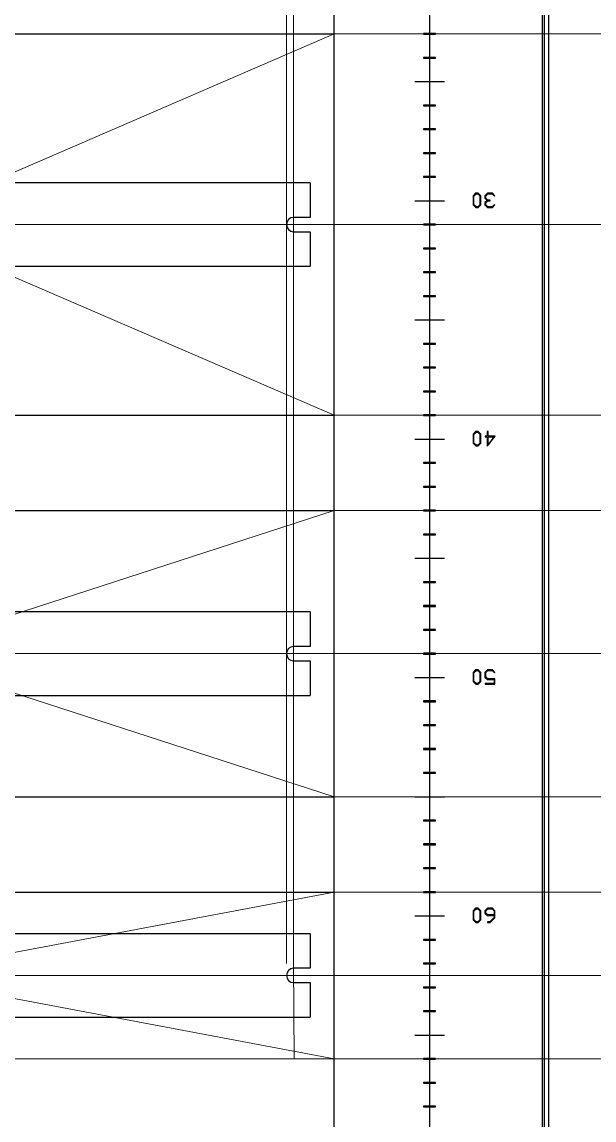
# Model space of a CAD drawing. Header units: millimetres. Extents: x 0 to 53000, y -591 to 24400.
# Drawn here: x 16177.2 to 16416.9, y 12197.7 to 12658.4 of the extents above; entities that cross this region are included whole.
import ezdxf

# ---------------------------------------------------------------- set-up
doc = ezdxf.new("R2010")
doc.units = ezdxf.units.MM
doc.layers.add('КК перф 40х60', color=6, linetype='Continuous', lineweight=30)
doc.layers.add('Основная', color=7, linetype='Continuous', lineweight=30)
doc.layers.add('Привязки', color=2, linetype='Continuous', lineweight=0, plot=False, transparency=0.8)

msp = doc.modelspace()

# ---------------------------------------------------------------- linework, layer by layer
at = {"layer": 'КК перф 40х60'}
for p, q in [((16347.98054, 12833.39713), (16347.98054, 12183.39713)), ((16307.98043, 12183.39713), (16307.98054, 12793.39713)), ((15937.96954, 12653.39711), (16307.96954, 12653.39711)), ((15937.96954, 12493.39713), (16307.96954, 12493.39713)), ((15937.96954, 12453.39713), (16307.96954, 12453.39713)), ((15937.96954, 12333.39713), (16307.96954, 12333.39713)), ((15937.96954, 12293.39713), (16307.96954, 12293.39713))]:
    msp.add_line(p, q, dxfattribs=at)
at = {"layer": 'Основная', "linetype": 'Continuous'}
for p, q in [((16395.18053, 12877.71851), (16395.18053, 12139.07575)), ((16395.18053, 12877.71851), (16395.18053, 12139.07575)), ((16396.08053, 12143.26006), (16396.08053, 12873.5342)), ((16396.08053, 12143.26006), (16396.08053, 12873.5342)), ((16397.98054, 12145.18347), (16397.98054, 12871.61079)), ((16397.98054, 12145.18347), (16397.98054, 12871.61079)), ((16397.98054, 12145.49714), (16397.98054, 12871.29712)), ((16397.98054, 12145.49714), (16397.98054, 12871.29712)), ((16345.48053, 12653.54714), (16345.48053, 12653.24713)), ((16350.48054, 12653.54714), (16345.48053, 12653.54714)), ((16345.48053, 12653.24713), (16350.48054, 12653.24713)), ((16350.48054, 12653.24713), (16350.48054, 12653.54714)), ((16345.48053, 12643.54713), (16345.48053, 12643.24713)), ((16350.48054, 12643.54713), (16345.48053, 12643.54713)), ((16345.48053, 12643.24713), (16350.48054, 12643.24713)), ((16350.48054, 12643.24713), (16350.48054, 12643.54713)), ((16350.48054, 12623.54713), (16345.48053, 12623.54713)), ((16345.48053, 12623.54713), (16345.48053, 12623.24713)), ((16345.48053, 12623.24713), (16350.48054, 12623.24713)), ((16350.48054, 12623.24713), (16350.48054, 12623.54713)), ((16345.48053, 12613.54713), (16345.48053, 12613.24713)), ((16350.48054, 12613.54713), (16345.48053, 12613.54713)), ((16345.48053, 12613.24713), (16350.48054, 12613.24713)), ((16350.48054, 12613.24713), (16350.48054, 12613.54713)), ((16345.48053, 12603.54713), (16345.48053, 12603.24713)), ((16350.48054, 12603.54713), (16345.48053, 12603.54713)), ((16350.48054, 12603.24713), (16350.48054, 12603.54713)), ((16345.48053, 12603.24713), (16350.48054, 12603.24713)), ((16345.48053, 12593.54713), (16345.48053, 12593.24713)), ((16350.48054, 12593.54713), (16345.48053, 12593.54713)), ((16345.48053, 12593.24713), (16350.48054, 12593.24713)), ((16350.48054, 12593.24713), (16350.48054, 12593.54713)), ((16367.27497, 12586.50757), (16366.21505, 12585.4652)), ((16366.21505, 12585.4652), (16366.21505, 12581.64197)), ((16366.56836, 12585.42425), (16367.43525, 12586.29231)), ((16366.56836, 12581.72621), (16366.56836, 12585.42425)), ((16368.38872, 12586.50757), (16367.27497, 12586.50757)), ((16367.43525, 12586.29231), (16368.22728, 12586.29231)), ((16368.22728, 12586.29231), (16369.07193, 12585.44764)), ((16369.42408, 12585.48859), (16368.38872, 12586.50757)), ((16369.07193, 12585.44764), (16369.07193, 12581.7028)), ((16369.42408, 12581.61741), (16369.42408, 12585.48859)), ((16372.23768, 12586.50757), (16371.17775, 12585.4652)), ((16371.17775, 12585.4652), (16371.17775, 12584.46143)), ((16371.52989, 12585.37979), (16372.4003, 12586.23498)), ((16371.52989, 12584.54682), (16371.52989, 12585.37979)), ((16374.30373, 12586.50757), (16372.23768, 12586.50757)), ((16372.4003, 12586.23498), (16374.14226, 12586.23498)), ((16374.14226, 12586.23498), (16375.12848, 12585.31311)), ((16375.32386, 12585.4804), (16374.30373, 12586.50757)), ((16375.12848, 12585.31311), (16375.32386, 12585.4804)), ((16366.21505, 12581.64197), (16367.27615, 12580.59257)), ((16367.43643, 12580.85346), (16366.56836, 12581.72621)), ((16367.27615, 12580.59257), (16368.38638, 12580.59257)), ((16368.2261, 12580.85346), (16367.43643, 12580.85346)), ((16369.07193, 12581.7028), (16368.2261, 12580.85346)), ((16368.38638, 12580.59257), (16369.42408, 12581.61741)), ((16371.17775, 12584.46143), (16372.10782, 12583.55124)), ((16372.10782, 12583.55124), (16371.17775, 12582.6434)), ((16371.17775, 12582.6434), (16371.17775, 12581.64197)), ((16371.17775, 12581.64197), (16372.23885, 12580.59257)), ((16372.4003, 12583.69046), (16371.52989, 12584.54682)), ((16371.52989, 12582.55449), (16372.4003, 12583.41437)), ((16371.52989, 12581.72504), (16371.52989, 12582.55449)), ((16372.4003, 12580.86516), (16371.52989, 12581.72504)), ((16372.23885, 12580.59257), (16374.30254, 12580.59257)), ((16373.37014, 12583.69046), (16372.4003, 12583.69046)), ((16372.4003, 12583.41437), (16373.37014, 12583.41437)), ((16374.1411, 12580.86516), (16372.4003, 12580.86516)), ((16373.37014, 12583.41437), (16373.37014, 12583.69046)), ((16375.12967, 12581.79172), (16374.1411, 12580.86516)), ((16374.30254, 12580.59257), (16375.32386, 12581.62442)), ((16375.32386, 12581.62442), (16375.12967, 12581.79172)), ((16345.48053, 12573.54713), (16345.48053, 12573.24713)), ((16350.48054, 12573.54713), (16345.48053, 12573.54713)), ((16345.48053, 12573.24713), (16350.48054, 12573.24713)), ((16350.48054, 12573.24713), (16350.48054, 12573.54713)), ((16345.48053, 12563.54713), (16345.48053, 12563.24713)), ((16350.48054, 12563.54713), (16345.48053, 12563.54713)), ((16345.48053, 12563.24713), (16350.48054, 12563.24713)), ((16350.48054, 12563.24713), (16350.48054, 12563.54713)), ((16345.48053, 12553.54713), (16345.48053, 12553.24713)), ((16350.48054, 12553.54713), (16345.48053, 12553.54713)), ((16345.48053, 12553.24713), (16350.48054, 12553.24713)), ((16350.48054, 12553.24713), (16350.48054, 12553.54713)), ((16345.48053, 12543.54713), (16345.48053, 12543.24713)), ((16350.48054, 12543.54713), (16345.48053, 12543.54713)), ((16350.48054, 12543.24713), (16350.48054, 12543.54713)), ((16345.48053, 12543.24713), (16350.48054, 12543.24713)), ((16345.48053, 12523.54713), (16345.48053, 12523.24713)), ((16350.48054, 12523.54713), (16345.48053, 12523.54713)), ((16345.48053, 12523.24713), (16350.48054, 12523.24713)), ((16350.48054, 12523.24713), (16350.48054, 12523.54713)), ((16345.48053, 12513.54713), (16345.48053, 12513.24713)), ((16350.48054, 12513.54713), (16345.48053, 12513.54713)), ((16345.48053, 12513.24713), (16350.48054, 12513.24713)), ((16350.48054, 12513.24713), (16350.48054, 12513.54713)), ((16345.48053, 12503.54713), (16345.48053, 12503.24713)), ((16350.48054, 12503.54713), (16345.48053, 12503.54713)), ((16345.48053, 12503.24713), (16350.48054, 12503.24713)), ((16350.48054, 12503.24713), (16350.48054, 12503.54713)), ((16345.48053, 12493.54713), (16345.48053, 12493.24713)), ((16350.48054, 12493.54713), (16345.48053, 12493.54713)), ((16345.48053, 12493.24713), (16350.48054, 12493.24713)), ((16350.48054, 12493.24713), (16350.48054, 12493.54713)), ((16367.27497, 12486.53637), (16366.21505, 12485.49399)), ((16366.21505, 12485.49399), (16366.21505, 12481.67077)), ((16366.56836, 12485.45305), (16367.43525, 12486.32111)), ((16366.56836, 12481.755), (16366.56836, 12485.45305)), ((16368.38872, 12486.53637), (16367.27497, 12486.53637)), ((16367.43525, 12486.32111), (16368.22728, 12486.32111)), ((16368.22728, 12486.32111), (16369.07193, 12485.47644)), ((16369.42408, 12485.51739), (16368.38872, 12486.53637)), ((16369.07193, 12485.47644), (16369.07193, 12481.7316)), ((16369.42408, 12481.6462), (16369.42408, 12485.51739)), ((16371.24327, 12484.6891), (16371.24327, 12484.41535)), ((16372.13005, 12484.6891), (16371.24327, 12484.6891)), ((16371.24327, 12484.41535), (16372.13005, 12484.41535)), ((16372.13005, 12486.53637), (16372.13005, 12484.6891)), ((16372.48336, 12486.53637), (16372.13005, 12486.53637)), ((16372.13005, 12480.47162), (16375.4046, 12484.6891)), ((16372.13005, 12484.41535), (16372.13005, 12480.47162)), ((16372.48336, 12484.6891), (16372.48336, 12486.53637)), ((16375.4046, 12484.6891), (16372.48336, 12484.6891)), ((16372.48336, 12484.41769), (16374.92493, 12484.41769)), ((16374.92493, 12484.41769), (16372.48336, 12481.00978)), ((16372.48336, 12481.00978), (16372.48336, 12484.41769)), ((16366.21505, 12481.67077), (16367.27615, 12480.62137)), ((16367.43643, 12480.88226), (16366.56836, 12481.755)), ((16367.27615, 12480.62137), (16368.38638, 12480.62137)), ((16368.2261, 12480.88226), (16367.43643, 12480.88226)), ((16369.07193, 12481.7316), (16368.2261, 12480.88226)), ((16368.38638, 12480.62137), (16369.42408, 12481.6462)), ((16345.48053, 12473.54713), (16345.48053, 12473.24713)), ((16350.48054, 12473.54713), (16345.48053, 12473.54713)), ((16345.48053, 12473.24713), (16350.48054, 12473.24713)), ((16350.48054, 12473.24713), (16350.48054, 12473.54713)), ((16350.48054, 12463.54713), (16345.48053, 12463.54713)), ((16345.48053, 12463.54713), (16345.48053, 12463.24713)), ((16345.48053, 12463.24713), (16350.48054, 12463.24713)), ((16350.48054, 12463.24713), (16350.48054, 12463.54713)), ((16345.48053, 12453.54713), (16345.48053, 12453.24713)), ((16350.48054, 12453.54713), (16345.48053, 12453.54713)), ((16345.48053, 12453.24713), (16350.48054, 12453.24713)), ((16350.48054, 12453.24713), (16350.48054, 12453.54713)), ((16345.48053, 12443.54713), (16345.48053, 12443.24713)), ((16350.48054, 12443.54713), (16345.48053, 12443.54713)), ((16345.48053, 12443.24713), (16350.48054, 12443.24713)), ((16350.48054, 12443.24713), (16350.48054, 12443.54713)), ((16345.48053, 12423.54713), (16345.48053, 12423.24713)), ((16350.48054, 12423.54713), (16345.48053, 12423.54713)), ((16345.48053, 12423.24713), (16350.48054, 12423.24713)), ((16350.48054, 12423.24713), (16350.48054, 12423.54713)), ((16345.48053, 12413.54713), (16345.48053, 12413.24713)), ((16350.48054, 12413.54713), (16345.48053, 12413.54713)), ((16345.48053, 12413.24713), (16350.48054, 12413.24713)), ((16350.48054, 12413.24713), (16350.48054, 12413.54713)), ((16345.48053, 12403.54713), (16345.48053, 12403.24713)), ((16350.48054, 12403.54713), (16345.48053, 12403.54713)), ((16345.48053, 12403.24713), (16350.48054, 12403.24713)), ((16350.48054, 12403.24713), (16350.48054, 12403.54713)), ((16345.48053, 12393.54713), (16345.48053, 12393.24713)), ((16350.48054, 12393.54713), (16345.48053, 12393.54713)), ((16345.48053, 12393.24713), (16350.48054, 12393.24713)), ((16350.48054, 12393.24713), (16350.48054, 12393.54713)), ((16367.27497, 12386.56517), (16366.21505, 12385.52279)), ((16366.21505, 12385.52279), (16366.21505, 12381.69956)), ((16366.56836, 12385.48184), (16367.43525, 12386.34991)), ((16366.56836, 12381.7838), (16366.56836, 12385.48184)), ((16368.38872, 12386.56517), (16367.27497, 12386.56517)), ((16367.43525, 12386.34991), (16368.22728, 12386.34991)), ((16368.22728, 12386.34991), (16369.07193, 12385.50524)), ((16369.42408, 12385.54619), (16368.38872, 12386.56517)), ((16369.07193, 12385.50524), (16369.07193, 12381.7604)), ((16369.42408, 12381.675), (16369.42408, 12385.54619)), ((16372.23768, 12386.56517), (16371.17775, 12385.52045)), ((16371.17775, 12385.52045), (16371.17775, 12383.57023)), ((16371.17775, 12383.57023), (16372.23651, 12382.522)), ((16371.52989, 12385.43739), (16372.4003, 12386.29258)), ((16371.52989, 12383.66265), (16371.52989, 12385.43739)), ((16372.4003, 12382.80628), (16371.52989, 12383.66265)), ((16372.23651, 12382.522), (16374.98695, 12382.522)), ((16374.30373, 12386.56517), (16372.23768, 12386.56517)), ((16372.4003, 12386.29258), (16374.14226, 12386.29258)), ((16375.33906, 12382.80628), (16372.4003, 12382.80628)), ((16374.14226, 12386.29258), (16375.12848, 12385.3707)), ((16375.32386, 12385.53799), (16374.30373, 12386.56517)), ((16374.98695, 12382.522), (16374.98695, 12380.92158)), ((16375.12848, 12385.3707), (16375.32386, 12385.53799)), ((16375.33906, 12380.65016), (16375.33906, 12382.80628)), ((16366.21505, 12381.69956), (16367.27615, 12380.65016)), ((16367.43643, 12380.91105), (16366.56836, 12381.7838)), ((16367.27615, 12380.65016), (16368.38638, 12380.65016)), ((16368.2261, 12380.91105), (16367.43643, 12380.91105)), ((16369.07193, 12381.7604), (16368.2261, 12380.91105)), ((16368.38638, 12380.65016), (16369.42408, 12381.675)), ((16371.24327, 12380.92158), (16371.24327, 12380.65016)), ((16374.98695, 12380.92158), (16371.24327, 12380.92158)), ((16371.24327, 12380.65016), (16375.33906, 12380.65016)), ((16345.48053, 12373.54713), (16345.48053, 12373.24713)), ((16350.48054, 12373.54713), (16345.48053, 12373.54713)), ((16345.48053, 12373.24713), (16350.48054, 12373.24713)), ((16350.48054, 12373.24713), (16350.48054, 12373.54713)), ((16350.48054, 12363.54713), (16345.48053, 12363.54713)), ((16345.48053, 12363.54713), (16345.48053, 12363.24712)), ((16345.48053, 12363.24712), (16350.48054, 12363.24712)), ((16350.48054, 12363.24712), (16350.48054, 12363.54713)), ((16345.48053, 12353.54712), (16345.48053, 12353.24713)), ((16350.48054, 12353.54712), (16345.48053, 12353.54712)), ((16345.48053, 12353.24713), (16350.48054, 12353.24713)), ((16350.48054, 12353.24713), (16350.48054, 12353.54712)), ((16345.48053, 12343.54713), (16345.48053, 12343.24713)), ((16350.48054, 12343.54713), (16345.48053, 12343.54713)), ((16345.48053, 12343.24713), (16350.48054, 12343.24713)), ((16350.48054, 12343.24713), (16350.48054, 12343.54713)), ((16345.48053, 12323.54712), (16345.48053, 12323.24713)), ((16350.48054, 12323.54712), (16345.48053, 12323.54712)), ((16345.48053, 12323.24713), (16350.48054, 12323.24713)), ((16350.48054, 12323.24713), (16350.48054, 12323.54712)), ((16345.48053, 12313.54713), (16345.48053, 12313.24713)), ((16350.48054, 12313.54713), (16345.48053, 12313.54713)), ((16345.48053, 12313.24713), (16350.48054, 12313.24713)), ((16350.48054, 12313.24713), (16350.48054, 12313.54713)), ((16345.48053, 12303.54713), (16345.48053, 12303.24714)), ((16350.48054, 12303.54713), (16345.48053, 12303.54713)), ((16345.48053, 12303.24714), (16350.48054, 12303.24714)), ((16350.48054, 12303.24714), (16350.48054, 12303.54713)), ((16345.48053, 12293.54714), (16345.48053, 12293.24713)), ((16350.48054, 12293.54714), (16345.48053, 12293.54714)), ((16345.48053, 12293.24713), (16350.48054, 12293.24713)), ((16350.48054, 12293.24713), (16350.48054, 12293.54714)), ((16367.27497, 12286.59397), (16366.21505, 12285.55159)), ((16366.56836, 12285.51064), (16367.43525, 12286.37871)), ((16368.38872, 12286.59397), (16367.27497, 12286.59397)), ((16367.43525, 12286.37871), (16368.22728, 12286.37871)), ((16368.22728, 12286.37871), (16369.07193, 12285.53404)), ((16369.42408, 12285.57499), (16368.38872, 12286.59397)), ((16369.42408, 12281.7038), (16369.42408, 12285.57499)), ((16372.23768, 12286.59397), (16371.17775, 12285.55159)), ((16371.52989, 12285.51064), (16372.40146, 12286.37871)), ((16374.30373, 12286.59397), (16372.23768, 12286.59397)), ((16372.40146, 12286.37871), (16374.14226, 12286.37871)), ((16374.14226, 12286.37871), (16374.98695, 12285.53404)), ((16375.33906, 12285.57499), (16374.30373, 12286.59397)), ((16375.33906, 12282.64089), (16375.33906, 12285.57499)), ((16366.21505, 12285.55159), (16366.21505, 12281.72837)), ((16366.21505, 12281.72837), (16367.27615, 12280.67897)), ((16366.56836, 12281.81259), (16366.56836, 12285.51064)), ((16367.43643, 12280.93984), (16366.56836, 12281.81259)), ((16369.07193, 12281.7892), (16368.2261, 12280.93984)), ((16368.38638, 12280.67897), (16369.42408, 12281.7038)), ((16369.07193, 12285.53404), (16369.07193, 12281.7892)), ((16371.17775, 12285.55159), (16371.17775, 12284.54782)), ((16371.17775, 12284.54782), (16372.23885, 12283.50076)), ((16371.52989, 12284.66831), (16371.52989, 12285.51064)), ((16372.40264, 12283.80026), (16371.52989, 12284.66831)), ((16372.19674, 12280.95156), (16372.19674, 12280.67897)), ((16373.18763, 12280.95156), (16372.19674, 12280.95156)), ((16372.23885, 12283.50076), (16374.98695, 12283.50076)), ((16374.98695, 12283.80026), (16372.40264, 12283.80026)), ((16374.98695, 12282.73096), (16373.18763, 12280.95156)), ((16373.34791, 12280.67897), (16375.33906, 12282.64089)), ((16374.98695, 12285.53404), (16374.98695, 12283.80026)), ((16374.98695, 12283.50076), (16374.98695, 12282.73096)), ((16367.27615, 12280.67897), (16368.38638, 12280.67897)), ((16368.2261, 12280.93984), (16367.43643, 12280.93984)), ((16372.19674, 12280.67897), (16373.34791, 12280.67897)), ((16350.48054, 12273.54713), (16345.48053, 12273.54713)), ((16345.48053, 12273.54713), (16345.48053, 12273.24714)), ((16345.48053, 12273.24714), (16350.48054, 12273.24714)), ((16350.48054, 12273.24714), (16350.48054, 12273.54713)), ((16345.48053, 12263.54713), (16345.48053, 12263.24713)), ((16350.48054, 12263.54713), (16345.48053, 12263.54713)), ((16345.48053, 12263.24713), (16350.48054, 12263.24713)), ((16350.48054, 12263.24713), (16350.48054, 12263.54713)), ((16345.48053, 12253.54713), (16345.48053, 12253.24714)), ((16350.48054, 12253.54713), (16345.48053, 12253.54713)), ((16350.48054, 12253.24714), (16350.48054, 12253.54713)), ((16345.48053, 12253.24714), (16350.48054, 12253.24714)), ((16345.48053, 12243.54714), (16345.48053, 12243.24712)), ((16350.48054, 12243.54714), (16345.48053, 12243.54714)), ((16345.48053, 12243.24712), (16350.48054, 12243.24712)), ((16350.48054, 12243.24712), (16350.48054, 12243.54714)), ((16345.48053, 12223.54713), (16345.48053, 12223.24714)), ((16350.48054, 12223.54713), (16345.48053, 12223.54713)), ((16345.48053, 12223.24714), (16350.48054, 12223.24714)), ((16350.48054, 12223.24714), (16350.48054, 12223.54713)), ((16350.48054, 12213.54714), (16345.48053, 12213.54714)), ((16345.48053, 12213.54714), (16345.48053, 12213.24712)), ((16345.48053, 12213.24712), (16350.48054, 12213.24712)), ((16350.48054, 12213.24712), (16350.48054, 12213.54714)), ((16345.48053, 12203.54712), (16345.48053, 12203.24713)), ((16350.48054, 12203.54712), (16345.48053, 12203.54712)), ((16345.48053, 12203.24713), (16350.48054, 12203.24713)), ((16350.48054, 12203.24713), (16350.48054, 12203.54712))]:
    msp.add_line(p, q, dxfattribs=at)
at = {"layer": 'Основная'}
for p, q in [((16341.73054, 12633.39713), (16354.23054, 12633.39713)), ((16297.98058, 12590.89711), (15947.98058, 12590.8971)), ((16297.98058, 12590.89711), (16297.98058, 12576.39711)), ((16341.73054, 12583.39713), (16354.23054, 12583.39713)), ((16297.98058, 12576.39711), (16290.98058, 12576.39711)), ((16290.98058, 12570.39711), (16297.98058, 12570.39711)), ((16297.98058, 12570.39711), (16297.98058, 12555.89711)), ((15947.98058, 12555.8971), (16297.98058, 12555.8971)), ((16341.73054, 12533.39713), (16354.23054, 12533.39713)), ((16341.73054, 12483.39712), (16354.23055, 12483.39712)), ((16341.73054, 12433.39713), (16354.23055, 12433.39713)), ((16297.98058, 12410.89712), (15947.98058, 12410.89712)), ((16297.98058, 12410.89712), (16297.98058, 12396.39712)), ((16297.98058, 12396.39712), (16290.98058, 12396.39712)), ((16290.98058, 12390.39712), (16297.98058, 12390.39712)), ((16297.98058, 12390.39712), (16297.98058, 12375.89712)), ((16341.73054, 12383.39714), (16354.23054, 12383.39714)), ((15947.98058, 12375.89712), (16297.98058, 12375.89712)), ((16341.73054, 12333.39713), (16354.23054, 12333.39713)), ((16341.73054, 12283.39714), (16354.23054, 12283.39714)), ((16297.98608, 12275.89712), (15947.98608, 12275.89712)), ((16297.98608, 12275.89712), (16297.98608, 12261.39712)), ((16297.98608, 12261.39712), (16290.98608, 12261.39712)), ((16290.98608, 12255.39712), (16297.98608, 12255.39712)), ((16297.98608, 12255.39712), (16297.98608, 12240.89712)), ((15947.98608, 12240.89712), (16297.98608, 12240.89712)), ((16341.73054, 12233.39713), (16354.23054, 12233.39713))]:
    msp.add_line(p, q, dxfattribs=at)
for centre, start, end in [((16290.98058, 12573.39711), 90, 180), ((16290.98058, 12573.39711), 180, 270), ((16290.98058, 12393.39712), 90, 180), ((16290.98058, 12393.39712), 180, 270), ((16290.98608, 12258.39712), 90, 180), ((16290.98608, 12258.39712), 180, 270)]:
    msp.add_arc(centre, 3, start, end, dxfattribs=at)
at = {"layer": 'Привязки'}
for p, q in [((16287.98051, 12263.39714), (16287.98053, 12733.39714)), ((16290.98053, 12263.39714), (16290.98055, 12733.39714)), ((17145.48807, 12653.39711), (14570.61223, 12653.39711)), ((15904.25253, 12653.39711), (16341.75253, 12653.39711)), ((15937.96074, 12493.39713), (16307.98054, 12653.39711)), ((15937.98054, 12653.39711), (16307.96954, 12493.39713)), ((17145.48807, 12573.39712), (14570.59028, 12573.39712)), ((17145.48807, 12493.39713), (14570.61223, 12493.39713)), ((17145.48807, 12453.39713), (14570.61223, 12453.39713)), ((15937.96954, 12333.39713), (16307.96954, 12453.39713)), ((15937.98054, 12453.39713), (16307.96954, 12333.39713)), ((17145.48807, 12393.39713), (14570.59028, 12393.39713)), ((17145.48807, 12333.39713), (14570.59028, 12333.39713)), ((17145.48807, 12293.39713), (14570.61223, 12293.39713)), ((15937.98054, 12223.39713), (16307.98054, 12293.39713)), ((15937.98054, 12293.39713), (16307.98055, 12223.39713)), ((16290.98053, 12263.39714), (16291.18548, 12223.39713)), ((17145.48807, 12258.39713), (14570.59578, 12258.39713)), ((17145.48807, 12223.39713), (14570.59023, 12223.39713))]:
    msp.add_line(p, q, dxfattribs=at)

doc.saveas('drawing.dxf')
